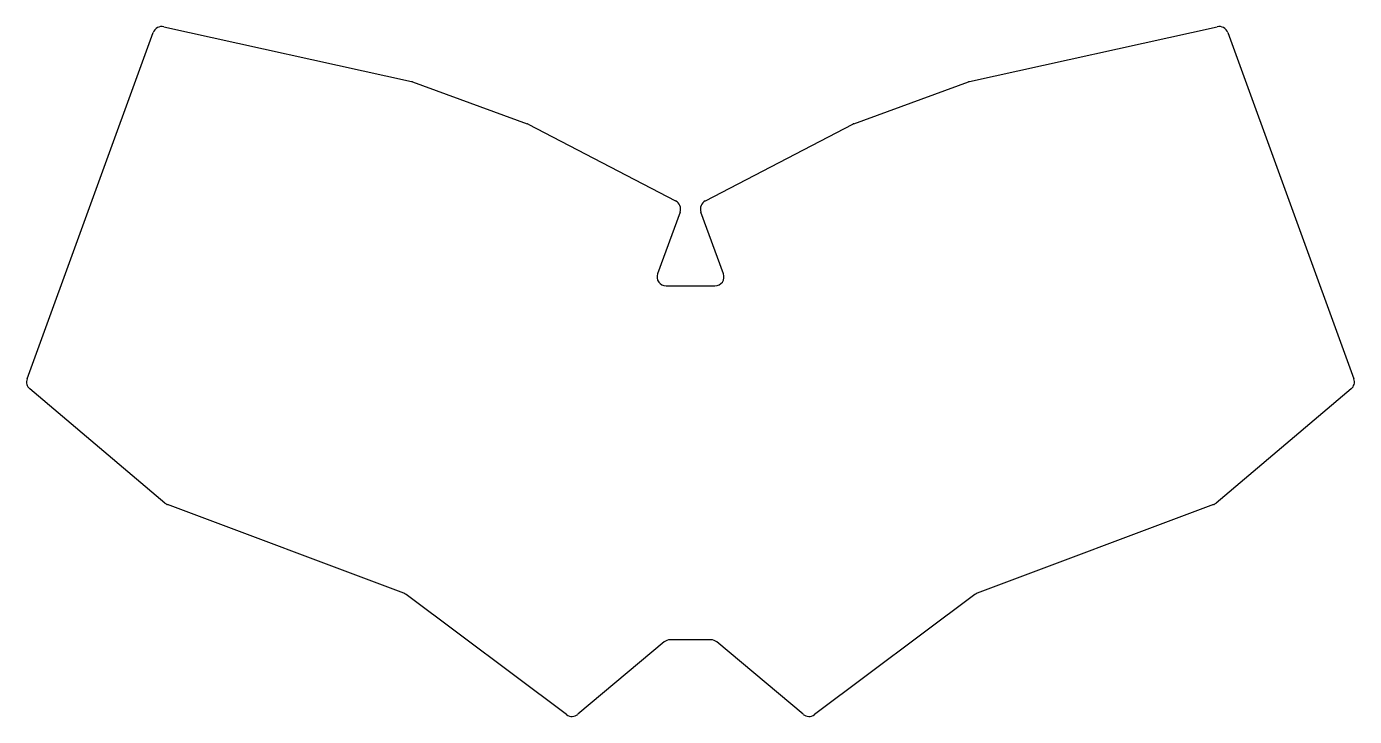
# Model space of a CAD drawing. Header units: millimetres. Extents: x 49 to 340, y -191 to -40.
import ezdxf

# ---------------------------------------------------------------- set-up
doc = ezdxf.new("R2010")
doc.units = ezdxf.units.MM

msp = doc.modelspace()

# ---------------------------------------------------------------- linework, layer by layer
for p, q in [((79.4, -39.83), (133.69, -51.87)), ((256.08, -51.87), (310.37, -39.83)), ((49.44, -117.08), (77.09, -41.1)), ((312.68, -41.1), (340.33, -117.08)), ((133.94, -51.94), (159.07, -61.09)), ((230.7, -61.09), (255.83, -51.94)), ((159.31, -61.19), (191.63, -78.02)), ((198.14, -78.02), (230.47, -61.19)), ((192.59, -80.48), (187.67, -94)), ((202.1, -94), (197.18, -80.48)), ((189.55, -96.68), (200.23, -96.68)), ((79.62, -144.31), (50.03, -119.29)), ((339.75, -119.29), (310.16, -144.31)), ((132.02, -164.09), (80.21, -144.66)), ((309.57, -144.66), (257.75, -164.09)), ((167.72, -190.73), (132.52, -164.36)), ((257.26, -164.36), (222.05, -190.73)), ((199.37, -174.32), (190.4, -174.32)), ((189.12, -174.79), (170.21, -190.66)), ((219.57, -190.66), (200.66, -174.79))]:
    msp.add_line(p, q)
for centre, start, end in [((78.97, -41.78), 77.4959, 160), ((310.8, -41.78), 20, 102.5041), ((133.26, -53.82), 70, 77.4959), ((256.51, -53.82), 102.5041, 110), ((158.38, -62.97), 62.5041, 70), ((231.39, -62.97), 110, 117.4959), ((190.71, -79.79), 340, 62.5041), ((199.06, -79.79), 117.4959, 200), ((189.55, -94.68), 160, 270), ((200.23, -94.68), 270, 20), ((51.32, -117.76), 160, 229.7751), ((338.45, -117.76), 310.2249, 20), ((80.91, -142.79), 229.7751, 249.4411), ((308.86, -142.79), 290.5589, 310.2249), ((131.32, -165.96), 53.1749, 69.4411), ((258.46, -165.96), 110.5589, 126.8251), ((190.4, -176.32), 90, 130), ((199.37, -176.32), 50, 90), ((168.92, -189.13), 233.1749, 310), ((220.85, -189.13), 230, 306.8251)]:
    msp.add_arc(centre, 2, start, end)

doc.saveas('drawing.dxf')
